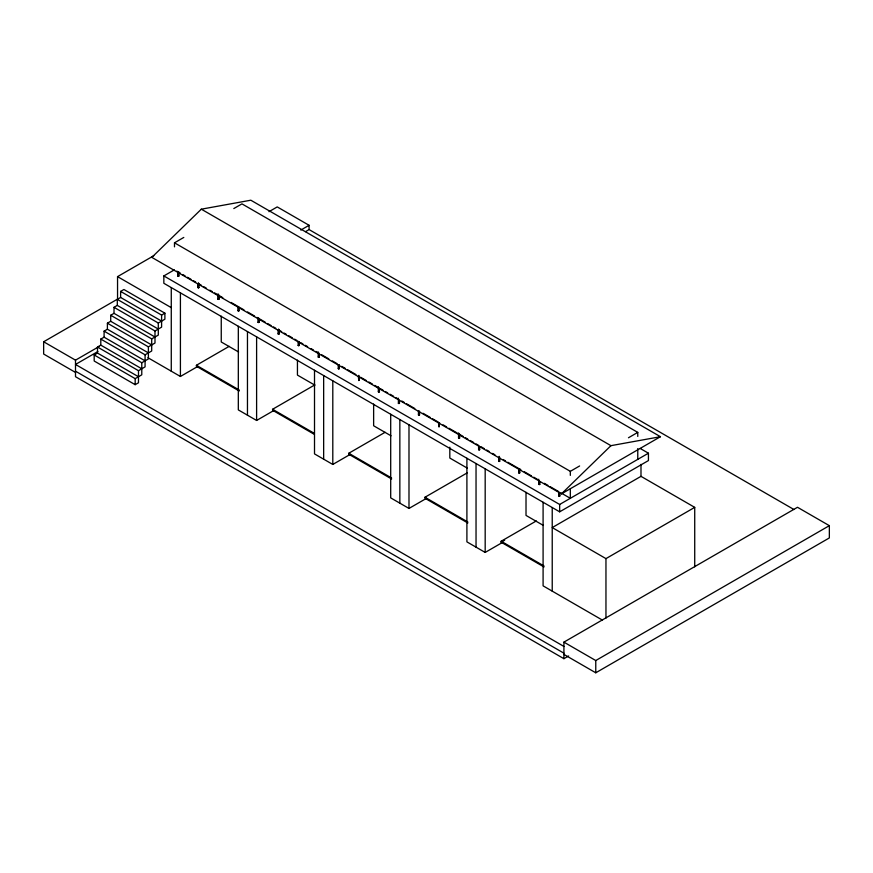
<?xml version="1.0" encoding="UTF-8"?>
<svg xmlns="http://www.w3.org/2000/svg" width="873" height="873" viewBox="0 0 873 873"><rect width="100%" height="100%" fill="white"/><g stroke="black" fill="none" stroke-linecap="round" stroke-linejoin="round"><path stroke-width="1.31" d="M201.325 209.182L151.815 257.371L561.437 493.867L660.457 436.707L250.824 200.212L201.325 209.182L610.947 445.666L660.457 436.707M561.437 493.867L610.947 445.666M174.491 246.852L174.491 242.814L183.799 237.434M233.811 208.56L241.952 203.867L637.77 432.386L637.77 436.435M117.549 299.614L117.549 276.632L153.757 255.724M161.603 321.111L120.616 297.453L120.616 291.407L123.922 289.509L164.899 313.167L164.899 319.202L158.297 323.021L117.309 299.363L117.309 305.397L158.297 329.056M75.504 372.422L43.65 354.034L43.65 341.769L117.975 298.861M268.982 211.681L277.232 206.912L309.086 225.299L309.086 229.392M117.309 299.363L120.616 297.453M640.182 448.449L648.432 453.207L648.432 460.573L559.658 511.818L163.84 283.289L163.84 275.933L174.349 269.866M154.99 337L114.014 313.342L114.014 307.307L117.309 305.397M177.841 272.136L177.841 275.999L178.91 275.999L178.91 272.136M151.695 344.955L110.707 321.286L110.707 315.251L114.014 313.342M177.841 275.999L178.91 275.999M148.388 352.899L107.401 329.23L107.401 323.196L110.707 321.286M145.082 360.844L104.094 337.185L104.094 331.14L107.401 329.23M141.775 368.788L100.799 345.13L100.799 339.084L104.094 337.185M197.898 283.714L197.898 287.577L198.957 287.577L198.957 283.714M197.898 287.577L198.957 287.577M138.48 376.732L97.492 353.074L97.492 347.028L100.799 345.13M43.65 341.769L75.504 360.156L99.096 346.537M300.836 230.068L309.086 225.299M97.918 351.513L75.504 364.456L563.914 646.435M305.55 231.64L309.086 229.588L793.961 509.526M120.616 291.407L161.603 315.077L164.899 313.167M97.492 347.028L138.48 370.698L138.48 382.778L135.173 384.677L94.186 361.018L94.186 354.984L97.492 353.074M114.014 307.307L154.99 330.965L161.603 327.157L161.603 315.077M217.944 294.005L217.944 299.155L219.003 299.155L219.003 295.292M217.944 299.155L219.003 299.155M110.707 315.251L151.695 338.91L158.297 335.101L158.297 323.021M107.401 323.196L148.388 346.854L154.99 343.045L154.99 330.965M104.094 331.14L145.082 354.809L151.695 350.99L151.695 338.91M100.799 339.084L141.775 362.753L148.388 358.934L148.388 346.854M237.991 306.87L237.991 310.733L239.06 310.733L239.06 306.87M237.991 310.733L239.06 310.733M138.48 370.698L145.082 366.878L145.082 354.809M94.186 354.984L135.173 378.642L141.775 374.823L141.775 362.753M258.048 318.449L258.048 322.301L259.106 322.301L259.106 318.449M258.048 322.301L259.106 322.301M239.246 391.006L196.392 366.267L196.392 365.285L229.195 346.341M147.919 357.712L180.416 376.47L197.931 366.354M278.094 330.016L278.094 333.879L279.153 333.879L279.153 330.016M278.094 333.879L279.153 333.879M298.151 341.594L298.151 345.457L299.21 345.457L299.21 341.594M298.151 345.457L299.21 345.457M318.198 351.884L318.198 357.035L319.256 357.035L319.256 353.172M318.198 357.035L319.256 357.035M338.244 364.75L338.244 368.613L339.313 368.613L339.313 364.75M338.244 368.613L339.313 368.613M314.28 434.328L272.583 410.255L272.583 409.273L314.76 384.928M238.318 326.295L238.318 409.906L256.607 420.459L274.122 410.343M358.301 376.328L358.825 380.497L359.36 376.328M378.347 386.608L378.347 391.759L379.406 391.759L379.406 387.896M378.347 391.759L379.406 391.759M398.394 398.186L398.394 403.337L399.463 403.337L399.463 400.762M398.394 403.337L399.463 403.337M391.628 478.982L348.774 454.244L348.774 453.262L385.102 432.299M314.509 370.283L314.509 453.895L332.799 464.447L350.313 454.331M418.451 411.052L418.451 414.915L419.509 414.915L419.509 411.052M418.451 414.915L419.509 414.915M438.497 422.63L439.032 426.799L439.556 422.63M458.554 432.921L458.554 438.06L459.613 438.06L459.613 434.208M458.554 438.06L459.613 438.06M478.6 445.776L478.6 449.639L479.659 449.639L479.659 447.063M478.6 449.639L479.659 449.639M467.819 522.971L424.965 498.232L424.965 497.25L467.153 472.904M390.7 414.271L390.7 497.883L408.99 508.435L426.515 498.33M498.647 457.354L498.647 461.217L499.716 461.217L499.716 457.354M498.647 461.217L499.716 461.217M518.704 468.932L518.704 472.795L519.762 472.795L519.762 468.932M518.704 472.795L519.762 472.795M538.75 479.222L538.75 484.373L539.809 484.373L539.809 481.798M538.75 484.373L539.809 484.373M174.491 242.814L570.32 471.333L579.617 465.964M628.473 437.766L637.77 432.386M558.796 492.088L558.796 495.94L559.866 495.94L559.866 493.376M558.796 495.94L559.866 495.94M163.84 275.933L559.658 504.463L648.432 453.207M544.01 566.959L501.157 542.22L501.157 541.238L536.306 520.952M501.157 542.22L504.67 540.191M466.902 458.26L466.902 541.871L485.181 552.423L502.706 542.319M694.722 507.366L640.989 476.342L552.227 527.587L605.96 558.611L694.722 507.366L694.722 566.85M568.629 655.972L563.914 658.689L563.914 642.135L797.496 507.278L829.35 525.666L829.35 537.932L595.768 672.788L563.914 654.401M563.914 642.135L595.768 660.534L829.35 525.666M176.848 271.143L180.384 273.184M182.741 274.548L185.098 275.901M187.455 277.265L190.98 279.305M193.337 280.67L195.694 282.023M199.23 284.063L201.587 285.427M203.944 286.791L206.301 288.145M209.836 290.185L212.194 291.549M214.551 292.902L222.79 297.671M231.039 302.429L238.111 306.51M240.468 307.874L243.993 309.915M247.528 311.956L254.6 316.037M256.957 317.39L265.206 322.159M267.553 323.512L271.088 325.553M273.445 326.917L275.803 328.27M278.16 329.634L281.695 331.675M284.052 333.039L286.409 334.392M288.767 335.756L292.302 337.796M294.648 339.161L297.006 340.514M300.541 342.554L302.898 343.918M305.255 345.282L307.612 346.636M311.148 348.676L313.505 350.04M315.862 351.404L318.209 352.757M321.744 354.798L328.815 358.879M332.351 360.92L337.065 363.637M341.779 366.365L345.304 368.406M347.661 369.759L355.911 374.528M360.625 377.245L366.518 380.65M368.864 382.003L372.4 384.044M374.757 385.408L377.114 386.772M380.65 388.812L383.007 390.166M385.364 391.53L387.721 392.883M390.078 394.247L393.614 396.287M395.96 397.651L398.317 399.005M401.853 401.045L404.21 402.409M406.567 403.773L414.817 408.531M423.056 413.289L430.127 417.37M432.484 418.734L438.377 422.139M443.091 424.856L446.616 426.897M448.973 428.25L457.223 433.019M459.58 434.372L463.116 436.413M465.473 437.777L467.83 439.141M470.187 440.494L473.712 442.535M476.069 443.899L478.426 445.263M480.783 446.616L484.319 448.657M486.676 450.021L489.033 451.385M492.568 453.425L494.926 454.778M503.164 459.536L505.522 460.9M507.879 462.264L520.843 469.739M524.367 471.78L531.439 475.861M533.796 477.225L537.332 479.266M544.403 483.347L547.928 485.388M550.285 486.752L558.534 491.51M560.892 492.863L570.32 498.308L570.32 488.869M467.197 468.081L449.824 458.052L449.824 447.183M314.815 385.124L297.442 375.095L297.442 360.145M117.549 276.632L171.272 307.645M391.006 435.802L373.633 425.773L373.633 404.035M543.388 525.448L526.015 515.419L526.015 492.328M238.624 352.005L221.251 341.976L221.251 316.157M196.392 365.285L239.246 390.024M272.583 409.273L314.28 433.346M348.774 453.262L391.628 478M424.965 497.25L467.819 521.989M501.157 541.238L544.01 565.977M602.457 620.136L543.093 585.859L543.093 502.248M75.504 371.2L563.914 653.179M563.914 658.689L75.504 376.71L75.504 360.156M640.989 464.371L640.989 476.505M637.77 448.569L637.77 459.362M605.96 558.611L605.96 618.095M595.768 660.534L595.768 672.788M570.32 471.333L570.32 475.381M559.658 504.463L559.658 511.818M559.331 492.394L559.331 496.257M552.227 507.529L552.227 591.141M539.285 480.816L539.285 484.679M519.228 468.626L519.228 473.101M499.181 456.372L499.181 461.522M485.181 468.812L485.181 552.423M479.135 446.081L479.135 449.944M476.036 463.53L476.036 547.153M459.078 433.892L459.078 438.377M439.032 422.936L439.032 426.799M418.975 411.358L418.975 415.221M408.99 424.824L408.99 508.435M399.845 419.542L399.845 503.164M398.928 399.779L398.928 403.642M378.882 388.201L378.882 392.064M358.825 375.346L358.825 380.497M338.779 365.056L338.779 368.919M332.799 380.835L332.799 464.447M323.654 375.554L323.654 459.176M318.732 353.478L318.732 357.341M298.675 341.288L298.675 345.763M278.629 329.034L278.629 334.184M258.572 318.132L258.572 322.617M256.607 336.847L256.607 420.459M247.463 331.565L247.463 415.188M238.525 306.565L238.525 311.039M218.479 294.31L218.479 299.461M198.422 282.732L198.422 287.883M180.416 292.859L180.416 376.47M178.376 271.83L178.376 276.305M171.272 287.577L171.272 371.2M135.173 378.642L135.173 384.677"/></g></svg>
